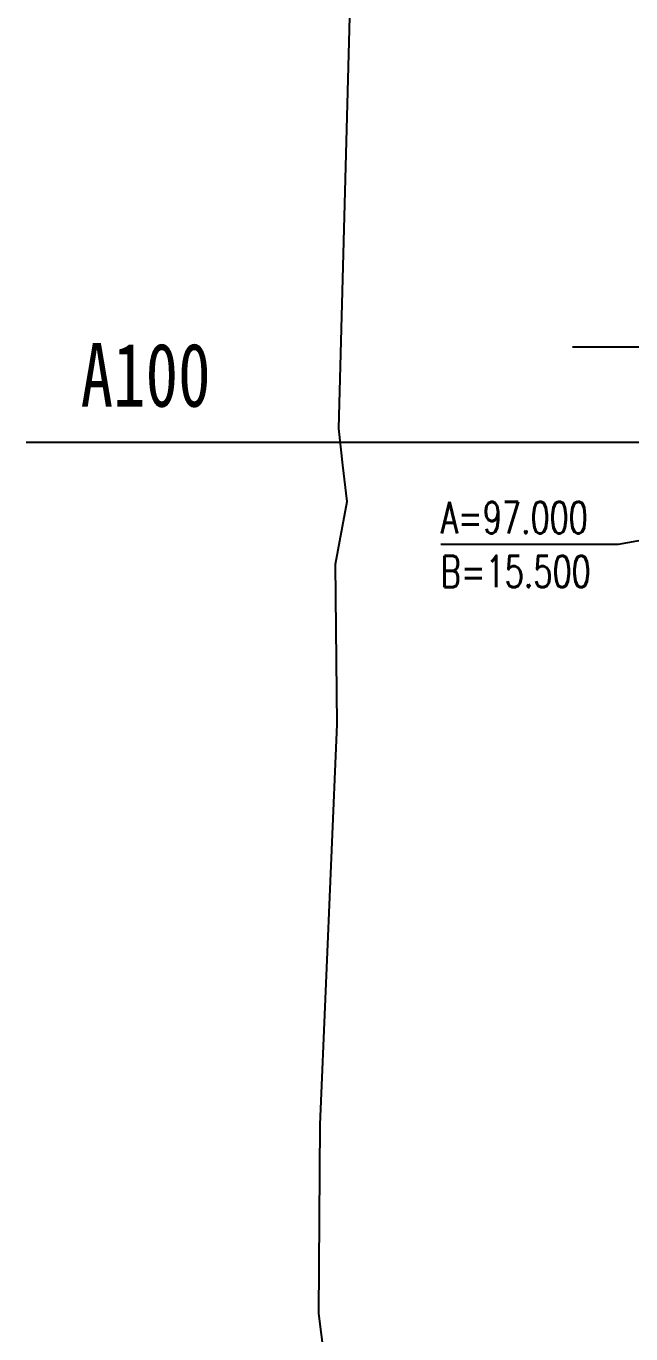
# Model space of a CAD drawing. Extents: x -170 to 1091, y -90 to 504.
# Drawn here: x -76.9 to -19.9, y 16.1 to 139.2 of the extents above; entities that cross this region are included whole.
import ezdxf

# ---------------------------------------------------------------- set-up
doc = ezdxf.new("R2010")
doc.units = 0
doc.header["$LTSCALE"] = 1000
doc.layers.get('0').update_dxf_attribs({"linetype": 'CONTINUOUS'})
for name, color, linetype in [('DIM_COOR', 3, 'CONTINUOUS'), ('PUB_TEXT', 7, 'CONTINUOUS'), ('地形', 8, 'CONTINUOUS'), ('方格网', 6, 'CONTINUOUS')]:
    doc.layers.add(name, color=color, linetype=linetype)
doc.styles.add('_TCH_DIM', font='SIMPLEX', dxfattribs={"bigfont": 'GBCBIG'})
doc.styles.get("Standard").update_dxf_attribs({"font": '', "width": 0.75})
doc.styles.get('STANDARD').set_extended_font_data('SimSun')

msp = doc.modelspace()

# ---------------------------------------------------------------- linework, layer by layer
at = {"linetype": 'Continuous'}
msp.add_line((51.49994, 108.99998), (-25.37575, 108.99998), dxfattribs=at)
at = {"layer": 'DIM_COOR', "color": 4, "linetype": 'Continuous'}
for p, q in [((15.49999, 97.00002), (-21.08194, 90.40297)), ((-21.08194, 90.40297), (-37.80194, 90.40297))]:
    msp.add_line(p, q, dxfattribs=at)
at = {"layer": '地形', "flags": 128}
msp.add_lwpolyline([(-52.88208, -25.69472), (-49.62044, -17.9696), (-47.4962, -8.08814), (-46.99072, -4.78028), (-46.88596, -3.70391), (-48.05641, 8.37615), (-49.30922, 17.9848), (-49.16102, 35.78375), (-47.58403, 73.44745), (-47.71216, 88.54493), (-47.07335, 92.08641), (-46.63575, 94.45238), (-47.02874, 97.87695), (-47.40135, 101.32604), (-46.36682, 140.08503), (-45.19889, 141.91052), (-47.28054, 163.92736), (-46.27079, 171.12955), (-46.23039, 178.65546), (-46.04233, 194.27558), (-45.03562, 471.31719), (-44.67485, 492.98413)], dxfattribs=at)
at = {"layer": '方格网', "color": 6, "linetype": 'Continuous'}
msp.add_line((850.549, 100), (-76.88164, 100), dxfattribs=at)

# ---------------------------------------------------------------- texts
at = {"layer": 'PUB_TEXT', "linetype": 'Continuous', "width": 0.75}
msp.add_text('A100', height=6, dxfattribs=at).set_placement((-71.74478, 103.37679))
at = {"layer": 'PUB_TEXT', "linetype": 'Continuous', "style": '_TCH_DIM', "width": 0.705882}
for s, p in [('A=97.000', (-37.80194, 91.45297)), ('B=15.500', (-37.80194, 86.37797))]:
    msp.add_text(s, height=2.975, dxfattribs=at).set_placement(p)

doc.saveas('drawing.dxf')
